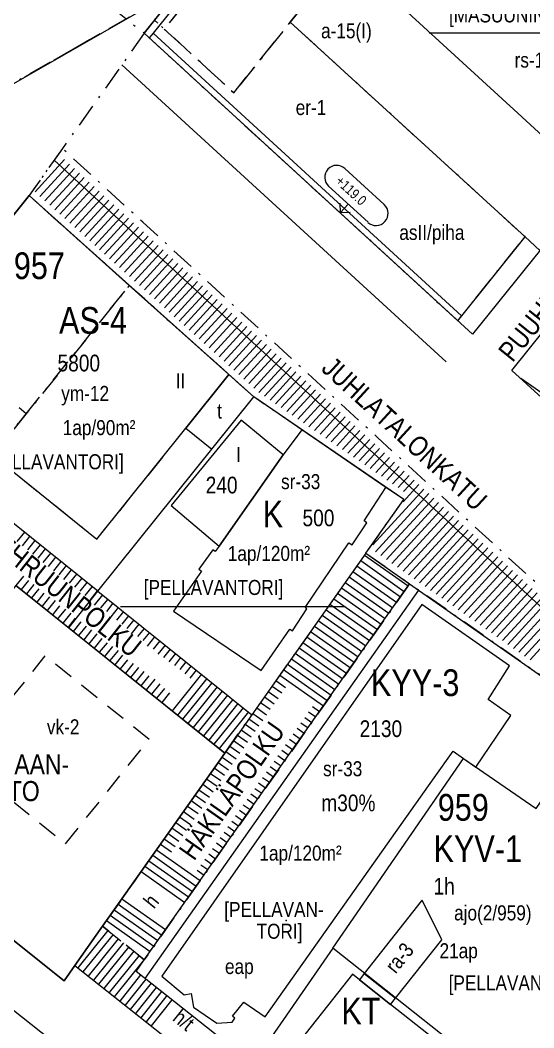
# Model space of a CAD drawing. Header units: metres. Extents: x 24485995 to 24488038, y 6819999 to 6822001.
# Drawn here: x 24487399.4 to 24487476.3, y 6821551.1 to 6821702 of the extents above; entities that cross this region are included whole.
import ezdxf

# ---------------------------------------------------------------- set-up
doc = ezdxf.new("R2010")
doc.units = ezdxf.units.M
for name, pattern in [('k10040', [10.3, 3.5, -1.5, 0.3, -1.5, 3.5]), ('k10050', [8, 3, -2, 3]), ('K10271', [0]), ('K10430', [0]), ('k10630.1', [0]), ('k10li0', [0]), ('k10vi1', [0]), ('Rak_yht', [0])]:
    doc.linetypes.add(name, pattern=pattern)
for name, color, linetype, lineweight in [('AK_AsemakaavaTeksti_Kadun_puistonnimi', 7, 'Continuous', 0), ('AK_AsemakaavaTeksti_Korttelinumero', 7, 'Continuous', 0), ('AK_Kaavamerkinta_Kayttotarkoitusalue', 7, 'Continuous', 0), ('AK_KayttotarkoitusSymboliViiva_Virkistysalueen_kuvio_murtoviiva', 7, 'Continuous', 0), ('AK_KayttotarkoitusViiva', 7, 'Continuous', 0), ('AK_LiikennointiTeksti_Autopaikkamerkinta_m2', 7, 'Continuous', 0), ('AK_LiikennointiViiva_Ajoneuvoliittymakielto', 7, 'Continuous', 0), ('AK_LiikennointiViiva_Polkuviivoitus', 7, 'Continuous', 0), ('AK_MaanalainenkViiva_Alueenosan_raja', 132, 'Continuous', 0), ('AK_MaanalainenkViiva_Liikennealueen_kuvio', 132, 'Continuous', 0), ('AK_MaanalainenkViiva_Ohj_Alueenosan_raja', 132, 'Continuous', 0), ('AK_MuuAsemakaavaTeksti_Alueenosan_kayttotarkoitus', 7, 'Continuous', 0), ('AK_MuuAsemakaavaTeksti_Erityismaarays', 7, 'Continuous', 0), ('AK_MuuAsemakaavaViiva_alueenosan_raja', 7, 'Continuous', 0), ('AK_MuuAsemakaavaViiva_Merkinnan_alleviivaus', 7, 'Continuous', 0), ('AK_MuuAsemakaavaViiva_Ohj_alueenosan_raja', 7, 'Continuous', 0), ('AK_RakennusalaTeksti_Huoneistomaara', 7, 'Continuous', 0), ('AK_RakennusalaTeksti_Kerrosala_tai_luku', 7, 'Continuous', 0), ('AK_RakennusalaTeksti_Rakennusoikeus', 7, 'Continuous', 0), ('AK_RakennusalaViiva_Rakennusalan_raja__I_', 7, 'Continuous', 0), ('AK_RakentaminenTeksti_Korkeusmerkinta', 7, 'Continuous', 0), ('AK_RakentaminenTeksti_Korkeusmerkinta_ja_soikio_ja_nuoli', 7, 'Continuous', 0), ('AK_RakentaminenTeksti_Rakentamismaarays', 7, 'Continuous', 0), ('AK_RakentaminenViiva_Rak_yhtajaksoisesti', 7, 'Continuous', 0), ('AK_YmparistoViiva_Istutettava_puurivi', 7, 'Continuous', 0)]:
    doc.layers.add(name, color=color, linetype=linetype, lineweight=lineweight)
doc.styles.add('ArialNarrow', font='ARIALN.TTF')

msp = doc.modelspace()

# ---------------------------------------------------------------- linework, layer by layer
at = {"layer": 'AK_KayttotarkoitusSymboliViiva_Virkistysalueen_kuvio_murtoviiva', "linetype": 'k10vi1', "lineweight": 9, "flags": 128}
msp.add_lwpolyline([(24487374.94, 6821582.89), (24487405.96, 6821558.18), (24487407.57, 6821560.46), (24487411.73, 6821566.35), (24487430.03, 6821592.27), (24487398.75, 6821617.37), (24487374.47, 6821587.1)], dxfattribs=at)
at = {"layer": 'AK_KayttotarkoitusViiva', "linetype": 'Continuous', "lineweight": 20, "flags": 128}
for points in [[(24487482.47, 6821674.06), (24487467.1, 6821654.97), (24487417.96, 6821700.03), (24487469.28, 6821763.99)], [(24487375.84, 6821644.73), (24487400.71, 6821675.73), (24487434.37, 6821645.58)], [(24487479.74, 6821643.38), (24487473.01, 6821649.56), (24487488.7, 6821669.04), (24487482.47, 6821674.06)], [(24487411.03, 6821616.49), (24487434.37, 6821645.58)], [(24487451.15, 6821622.19), (24487456.82, 6821630.22), (24487434.37, 6821645.58)], [(24487411.03, 6821616.49), (24487375.84, 6821644.73)], [(24487451.15, 6821622.19), (24487434.07, 6821598)], [(24487451.15, 6821622.19), (24487457.7, 6821617.6)], [(24487398.75, 6821617.37), (24487406.65, 6821611.03)], [(24487434.22, 6821545.73), (24487416.74, 6821559.58), (24487417.97, 6821561.32), (24487457.7, 6821617.6)], [(24487457.7, 6821617.6), (24487486.08, 6821597.75)], [(24487406.65, 6821611.03), (24487411.03, 6821616.49)], [(24487411.03, 6821616.49), (24487434.07, 6821598)], [(24487406.65, 6821611.03), (24487430.03, 6821592.27)], [(24487434.07, 6821598), (24487430.03, 6821592.27)], [(24487446.18, 6821563.05), (24487465.78, 6821591.44), (24487476.64, 6821583.94), (24487486.08, 6821597.75)], [(24487430.03, 6821592.27), (24487411.73, 6821566.35), (24487407.57, 6821560.46)], [(24487407.57, 6821560.46), (24487405.96, 6821558.18), (24487372.6, 6821584.76)], [(24487446.18, 6821563.05), (24487434.22, 6821545.73)], [(24487484.93, 6821532.35), (24487446.18, 6821563.05)], [(24487407.57, 6821560.46), (24487423.15, 6821548.12)]]:
    msp.add_lwpolyline(points, dxfattribs=at)
at = {"layer": 'AK_LiikennointiViiva_Ajoneuvoliittymakielto', "linetype": 'k10630.1', "lineweight": 5, "flags": 128}
for points in [[(24487417.96, 6821700.03), (24487432.76, 6821718.48)], [(24487467.1, 6821654.97), (24487417.96, 6821700.03)]]:
    msp.add_lwpolyline(points, dxfattribs=at)
at = {"layer": 'AK_LiikennointiViiva_Polkuviivoitus', "linetype": 'Continuous', "lineweight": 0, "flags": 128}
for points in [[(24487406.04, 6821681.12), (24487401.6, 6821676.28)], [(24487406.77, 6821680.45), (24487402.34, 6821675.61)], [(24487407.51, 6821679.77), (24487403.09, 6821674.95)], [(24487408.25, 6821679.09), (24487403.83, 6821674.28)], [(24487408.98, 6821678.42), (24487404.58, 6821673.61)], [(24487409.72, 6821677.74), (24487405.32, 6821672.95)], [(24487410.46, 6821677.07), (24487406.07, 6821672.28)], [(24487411.19, 6821676.39), (24487406.81, 6821671.61)], [(24487411.93, 6821675.71), (24487407.56, 6821670.94)], [(24487412.67, 6821675.04), (24487408.3, 6821670.28)], [(24487413.41, 6821674.36), (24487409.05, 6821669.61)], [(24487414.14, 6821673.69), (24487409.79, 6821668.94)], [(24487414.88, 6821673.01), (24487410.54, 6821668.28)], [(24487415.62, 6821672.34), (24487411.28, 6821667.61)], [(24487416.35, 6821671.66), (24487412.03, 6821666.94)], [(24487417.09, 6821670.98), (24487412.77, 6821666.27)], [(24487417.83, 6821670.31), (24487413.52, 6821665.61)], [(24487418.57, 6821669.63), (24487414.26, 6821664.94)], [(24487419.3, 6821668.96), (24487415.01, 6821664.27)], [(24487420.04, 6821668.28), (24487415.75, 6821663.6)], [(24487420.78, 6821667.6), (24487416.5, 6821662.94)], [(24487421.51, 6821666.93), (24487417.24, 6821662.27)], [(24487422.25, 6821666.25), (24487417.99, 6821661.6)], [(24487422.99, 6821665.58), (24487418.73, 6821660.94)], [(24487423.72, 6821664.9), (24487419.48, 6821660.27)], [(24487424.46, 6821664.23), (24487420.22, 6821659.6)], [(24487425.2, 6821663.55), (24487420.97, 6821658.93)], [(24487425.94, 6821662.87), (24487421.71, 6821658.27)], [(24487426.67, 6821662.2), (24487422.46, 6821657.6)], [(24487427.41, 6821661.52), (24487423.2, 6821656.93)], [(24487428.15, 6821660.85), (24487423.95, 6821656.27)], [(24487428.88, 6821660.17), (24487424.69, 6821655.6)], [(24487429.62, 6821659.5), (24487425.44, 6821654.93)], [(24487430.36, 6821658.82), (24487426.18, 6821654.26)], [(24487431.1, 6821658.14), (24487426.93, 6821653.6)], [(24487431.83, 6821657.47), (24487427.67, 6821652.93)], [(24487432.57, 6821656.79), (24487428.42, 6821652.26)], [(24487433.31, 6821656.12), (24487429.16, 6821651.59)], [(24487434.04, 6821655.44), (24487429.91, 6821650.93)], [(24487434.78, 6821654.76), (24487430.65, 6821650.26)], [(24487435.52, 6821654.09), (24487431.4, 6821649.59)], [(24487436.25, 6821653.41), (24487432.14, 6821648.93)], [(24487436.99, 6821652.74), (24487432.88, 6821648.26)], [(24487437.73, 6821652.06), (24487433.63, 6821647.59)], [(24487438.47, 6821651.39), (24487434.37, 6821646.92)], [(24487439.2, 6821650.71), (24487435.13, 6821646.27)], [(24487439.94, 6821650.03), (24487435.96, 6821645.7)], [(24487440.68, 6821649.36), (24487436.8, 6821645.12)], [(24487441.41, 6821648.68), (24487437.63, 6821644.55)], [(24487480.31, 6821644.21), (24487474.34, 6821648.34)], [(24487442.15, 6821648.01), (24487438.46, 6821643.98)], [(24487442.89, 6821647.33), (24487439.3, 6821643.41)], [(24487443.63, 6821646.65), (24487440.13, 6821642.84)], [(24487444.36, 6821645.98), (24487440.96, 6821642.27)], [(24487445.1, 6821645.3), (24487441.8, 6821641.7)], [(24487445.84, 6821644.63), (24487442.63, 6821641.13)], [(24487446.57, 6821643.95), (24487443.46, 6821640.56)], [(24487447.31, 6821643.28), (24487444.3, 6821639.99)], [(24487448.05, 6821642.6), (24487445.13, 6821639.42)], [(24487448.78, 6821641.92), (24487445.97, 6821638.85)], [(24487449.52, 6821641.25), (24487446.8, 6821638.28)], [(24487450.26, 6821640.57), (24487447.63, 6821637.71)], [(24487451, 6821639.9), (24487448.47, 6821637.14)], [(24487451.73, 6821639.22), (24487449.3, 6821636.57)], [(24487452.47, 6821638.55), (24487450.13, 6821636)], [(24487453.21, 6821637.87), (24487450.97, 6821635.43)], [(24487453.94, 6821637.19), (24487451.8, 6821634.86)], [(24487454.68, 6821636.52), (24487452.63, 6821634.29)], [(24487455.42, 6821635.84), (24487453.47, 6821633.71)], [(24487456.16, 6821635.17), (24487454.3, 6821633.14)], [(24487456.89, 6821634.49), (24487455.13, 6821632.57)], [(24487457.63, 6821633.81), (24487455.97, 6821632)], [(24487459.84, 6821631.79), (24487452.18, 6821623.44)], [(24487459.1, 6821632.46), (24487456.72, 6821629.87)], [(24487458.37, 6821633.14), (24487456.8, 6821631.43)], [(24487460.58, 6821631.11), (24487452.59, 6821622.39)], [(24487461.31, 6821630.44), (24487453.41, 6821621.82)], [(24487462.05, 6821629.76), (24487454.24, 6821621.24)], [(24487462.79, 6821629.08), (24487455.06, 6821620.66)], [(24487463.53, 6821628.41), (24487455.89, 6821620.08)], [(24487464.26, 6821627.73), (24487456.72, 6821619.5)], [(24487465, 6821627.06), (24487457.54, 6821618.93)], [(24487465.74, 6821626.38), (24487458.37, 6821618.35)], [(24487466.47, 6821625.7), (24487459.2, 6821617.77)], [(24487400.01, 6821625.33), (24487398.89, 6821623.93)], [(24487400.79, 6821624.7), (24487399.67, 6821623.3)], [(24487467.21, 6821625.03), (24487460.02, 6821617.19)], [(24487467.95, 6821624.35), (24487460.85, 6821616.61)], [(24487401.57, 6821624.08), (24487400.47, 6821622.7)], [(24487402.35, 6821623.45), (24487401.22, 6821622.04)], [(24487403.13, 6821622.83), (24487402.02, 6821621.43)], [(24487468.68, 6821623.68), (24487461.68, 6821616.03)], [(24487469.42, 6821623), (24487462.5, 6821615.46)], [(24487403.91, 6821622.2), (24487402.78, 6821620.79)], [(24487404.69, 6821621.57), (24487403.58, 6821620.19)], [(24487450.94, 6821621.9), (24487457.48, 6821617.29)], [(24487470.16, 6821622.33), (24487463.33, 6821614.88)], [(24487470.9, 6821621.65), (24487464.16, 6821614.3)], [(24487405.47, 6821620.95), (24487404.36, 6821619.56)], [(24487406.25, 6821620.32), (24487405.16, 6821618.95)], [(24487407.03, 6821619.7), (24487405.86, 6821618.23)], [(24487449.79, 6821620.27), (24487456.33, 6821615.65)], [(24487450.37, 6821621.08), (24487456.9, 6821616.47)], [(24487471.63, 6821620.97), (24487464.98, 6821613.72)], [(24487472.37, 6821620.3), (24487465.81, 6821613.14)], [(24487399.87, 6821618.76), (24487398.75, 6821617.37)], [(24487400.64, 6821618.12), (24487399.53, 6821616.74)], [(24487407.81, 6821619.07), (24487406.72, 6821617.71)], [(24487408.59, 6821618.44), (24487407.52, 6821617.11)], [(24487448.64, 6821618.63), (24487455.17, 6821614.02)], [(24487449.21, 6821619.45), (24487455.75, 6821614.84)], [(24487473.11, 6821619.62), (24487466.64, 6821612.56)], [(24487473.84, 6821618.95), (24487467.46, 6821611.99)], [(24487474.58, 6821618.27), (24487468.29, 6821611.41)], [(24487401.44, 6821617.51), (24487400.31, 6821616.11)], [(24487402.17, 6821616.83), (24487401.09, 6821615.49)], [(24487409.37, 6821617.82), (24487408.3, 6821616.48)], [(24487410.15, 6821617.19), (24487409.08, 6821615.85)], [(24487447.48, 6821617), (24487454.02, 6821612.39)], [(24487448.06, 6821617.82), (24487454.6, 6821613.2)], [(24487475.32, 6821617.59), (24487469.12, 6821610.83)], [(24487476.05, 6821616.92), (24487469.94, 6821610.25)], [(24487402.94, 6821616.2), (24487401.87, 6821614.86)], [(24487403.78, 6821615.64), (24487402.65, 6821614.24)], [(24487404.63, 6821615.11), (24487403.43, 6821613.61)], [(24487410.93, 6821616.57), (24487409.85, 6821615.22)], [(24487411.71, 6821615.94), (24487410.47, 6821614.39)], [(24487412.49, 6821615.32), (24487411.43, 6821613.99)], [(24487446.33, 6821615.37), (24487452.87, 6821610.75)], [(24487446.91, 6821616.18), (24487453.44, 6821611.57)], [(24487476.79, 6821616.24), (24487470.77, 6821609.67)], [(24487477.53, 6821615.57), (24487471.59, 6821609.1)], [(24487405.27, 6821614.31), (24487404.21, 6821612.98)], [(24487406.15, 6821613.8), (24487404.99, 6821612.36)], [(24487411.24, 6821613.75), (24487411.23, 6821613.74)], [(24487413.27, 6821614.69), (24487412.29, 6821613.46)], [(24487414.05, 6821614.06), (24487412.95, 6821612.68)], [(24487445.18, 6821613.73), (24487451.71, 6821609.12)], [(24487445.75, 6821614.55), (24487452.29, 6821609.94)], [(24487478.27, 6821614.89), (24487472.42, 6821608.52)], [(24487479, 6821614.22), (24487473.25, 6821607.94)], [(24487406.98, 6821613.23), (24487405.77, 6821611.73)], [(24487407.63, 6821612.45), (24487406.55, 6821611.11)], [(24487414.83, 6821613.44), (24487413.82, 6821612.17)], [(24487415.61, 6821612.81), (24487414.6, 6821611.55)], [(24487416.39, 6821612.19), (24487415.37, 6821610.91)], [(24487444.02, 6821612.1), (24487450.56, 6821607.48)], [(24487444.6, 6821612.92), (24487451.14, 6821608.3)], [(24487479.74, 6821613.54), (24487474.07, 6821607.36)], [(24487480.48, 6821612.86), (24487474.9, 6821606.78)], [(24487481.21, 6821612.19), (24487475.73, 6821606.2)], [(24487408.47, 6821611.9), (24487407.33, 6821610.48)], [(24487409.26, 6821611.28), (24487408.11, 6821609.86)], [(24487410.07, 6821610.7), (24487408.89, 6821609.23)], [(24487417.17, 6821611.56), (24487416.01, 6821610.11)], [(24487417.95, 6821610.93), (24487416.97, 6821609.71)], [(24487443.45, 6821611.28), (24487449.98, 6821606.67)], [(24487410.87, 6821610.09), (24487409.67, 6821608.6)], [(24487411.61, 6821609.42), (24487410.45, 6821607.98)], [(24487418.73, 6821610.31), (24487417.77, 6821609.11)], [(24487419.51, 6821609.68), (24487418.39, 6821608.28)], [(24487442.29, 6821609.65), (24487448.83, 6821605.03)], [(24487442.87, 6821610.46), (24487449.41, 6821605.85)], [(24487412.39, 6821608.79), (24487411.23, 6821607.35)], [(24487413.19, 6821608.2), (24487412.01, 6821606.73)], [(24487414.03, 6821607.64), (24487412.79, 6821606.1)], [(24487420.29, 6821609.06), (24487419.29, 6821607.81)], [(24487421.07, 6821608.43), (24487419.99, 6821607.08)], [(24487421.85, 6821607.81), (24487420.85, 6821606.55)], [(24487441.14, 6821608.01), (24487447.68, 6821603.4)], [(24487441.72, 6821608.83), (24487448.25, 6821604.22)], [(24487414.72, 6821606.9), (24487413.57, 6821605.47)], [(24487415.46, 6821606.22), (24487414.35, 6821604.85)], [(24487422.63, 6821607.18), (24487421.64, 6821605.94)], [(24487423.41, 6821606.55), (24487422.47, 6821605.38)], [(24487439.99, 6821606.38), (24487446.52, 6821601.77)], [(24487440.56, 6821607.2), (24487447.1, 6821602.58)], [(24487416.31, 6821605.69), (24487415.13, 6821604.22)], [(24487417.09, 6821605.07), (24487415.91, 6821603.6)], [(24487424.19, 6821605.93), (24487423.27, 6821604.78)], [(24487424.97, 6821605.3), (24487424.04, 6821604.14)], [(24487425.75, 6821604.68), (24487424.8, 6821603.48)], [(24487438.83, 6821604.75), (24487445.37, 6821600.13)], [(24487439.41, 6821605.56), (24487445.95, 6821600.95)], [(24487417.89, 6821604.47), (24487416.69, 6821602.97)], [(24487418.67, 6821603.84), (24487417.47, 6821602.35)], [(24487419.55, 6821603.33), (24487418.25, 6821601.72)], [(24487426.53, 6821604.05), (24487422.15, 6821598.59)], [(24487427.31, 6821603.42), (24487422.93, 6821597.96)], [(24487437.68, 6821603.11), (24487439.13, 6821602.09)], [(24487438.26, 6821603.93), (24487444.79, 6821599.31)], [(24487420.27, 6821602.64), (24487419.03, 6821601.09)], [(24487421, 6821601.95), (24487419.81, 6821600.47)], [(24487428.09, 6821602.8), (24487423.71, 6821597.34)], [(24487428.87, 6821602.17), (24487424.49, 6821596.71)], [(24487429.65, 6821601.55), (24487425.27, 6821596.09)], [(24487437.1, 6821602.29), (24487438.56, 6821601.27)], [(24487421.75, 6821601.29), (24487420.59, 6821599.84)], [(24487430.43, 6821600.92), (24487426.05, 6821595.46)], [(24487431.21, 6821600.3), (24487426.83, 6821594.84)], [(24487435.95, 6821600.66), (24487437.42, 6821599.63)], [(24487436.53, 6821601.48), (24487437.99, 6821600.45)], [(24487431.99, 6821599.67), (24487427.61, 6821594.21)], [(24487432.77, 6821599.04), (24487428.39, 6821593.58)], [(24487434.8, 6821599.03), (24487436.27, 6821597.98)], [(24487435.37, 6821599.84), (24487436.84, 6821598.81)], [(24487443.16, 6821599.24), (24487444.22, 6821598.5)], [(24487433.55, 6821598.42), (24487429.17, 6821592.96)], [(24487433.64, 6821597.39), (24487435.13, 6821596.34)], [(24487434.22, 6821598.21), (24487435.7, 6821597.16)], [(24487442.01, 6821597.61), (24487443.06, 6821596.86)], [(24487442.58, 6821598.43), (24487443.64, 6821597.68)], [(24487432.49, 6821595.76), (24487433.99, 6821594.7)], [(24487433.07, 6821596.58), (24487434.56, 6821595.52)], [(24487440.85, 6821595.98), (24487441.91, 6821595.23)], [(24487441.43, 6821596.79), (24487442.49, 6821596.05)], [(24487431.34, 6821594.12), (24487432.85, 6821593.06)], [(24487431.91, 6821594.94), (24487433.42, 6821593.88)], [(24487439.7, 6821594.34), (24487440.76, 6821593.6)], [(24487440.28, 6821595.16), (24487441.33, 6821594.41)], [(24487430.18, 6821592.49), (24487431.71, 6821591.41)], [(24487430.76, 6821593.31), (24487432.28, 6821592.23)], [(24487438.55, 6821592.71), (24487439.6, 6821591.96)], [(24487439.13, 6821593.52), (24487440.18, 6821592.78)], [(24487429.61, 6821591.67), (24487431.14, 6821590.59)], [(24487437.4, 6821591.07), (24487438.45, 6821590.33)], [(24487437.97, 6821591.89), (24487439.03, 6821591.15)], [(24487428.45, 6821590.04), (24487430, 6821588.95)], [(24487429.03, 6821590.86), (24487430.57, 6821589.77)], [(24487436.82, 6821590.25), (24487437.87, 6821589.51)], [(24487427.3, 6821588.41), (24487428.86, 6821587.31)], [(24487427.88, 6821589.22), (24487429.43, 6821588.13)], [(24487435.67, 6821588.62), (24487436.72, 6821587.88)], [(24487436.25, 6821589.44), (24487437.3, 6821588.7)], [(24487426.15, 6821586.77), (24487427.72, 6821585.66)], [(24487426.72, 6821587.59), (24487428.29, 6821586.48)], [(24487434.52, 6821586.98), (24487435.57, 6821586.24)], [(24487435.09, 6821587.8), (24487436.14, 6821587.06)], [(24487424.99, 6821585.14), (24487426.58, 6821584.02)], [(24487425.57, 6821585.95), (24487427.15, 6821584.84)], [(24487433.37, 6821585.35), (24487434.41, 6821584.61)], [(24487433.94, 6821586.17), (24487434.99, 6821585.43)], [(24487423.84, 6821583.5), (24487425.44, 6821582.38)], [(24487424.42, 6821584.32), (24487426.01, 6821583.2)], [(24487432.21, 6821583.71), (24487433.26, 6821582.98)], [(24487432.79, 6821584.53), (24487433.84, 6821583.79)], [(24487423.26, 6821582.69), (24487424.87, 6821581.55)], [(24487431.06, 6821582.08), (24487432.11, 6821581.34)], [(24487431.64, 6821582.9), (24487432.68, 6821582.16)], [(24487422.11, 6821581.05), (24487423.73, 6821579.91)], [(24487422.69, 6821581.87), (24487424.3, 6821580.73)], [(24487429.91, 6821580.44), (24487430.95, 6821579.71)], [(24487430.49, 6821581.26), (24487431.53, 6821580.52)], [(24487420.96, 6821579.42), (24487422.59, 6821578.27)], [(24487421.53, 6821580.24), (24487423.16, 6821579.09)], [(24487429.33, 6821579.63), (24487430.38, 6821578.89)], [(24487419.8, 6821577.79), (24487426.34, 6821573.17)], [(24487420.38, 6821578.6), (24487422.02, 6821577.45)], [(24487428.18, 6821577.99), (24487429.22, 6821577.26)], [(24487428.76, 6821578.81), (24487429.8, 6821578.07)], [(24487418.65, 6821576.15), (24487425.19, 6821571.54)], [(24487419.23, 6821576.97), (24487425.76, 6821572.35)], [(24487427.03, 6821576.36), (24487428.07, 6821575.62)], [(24487427.61, 6821577.17), (24487428.65, 6821576.44)], [(24487417.5, 6821574.52), (24487424.03, 6821569.9)], [(24487418.07, 6821575.33), (24487424.61, 6821570.72)], [(24487425.88, 6821574.72), (24487426.92, 6821573.99)], [(24487426.45, 6821575.54), (24487427.49, 6821574.81)], [(24487414.61, 6821570.43), (24487421.15, 6821565.82)], [(24487413.46, 6821568.8), (24487420, 6821564.19)], [(24487414.04, 6821569.62), (24487420.57, 6821565)], [(24487412.31, 6821567.17), (24487418.84, 6821562.55)], [(24487412.88, 6821567.98), (24487419.42, 6821563.37)], [(24487412.51, 6821565.72), (24487408, 6821560.12)], [(24487413.29, 6821565.09), (24487408.78, 6821559.5)], [(24487414.07, 6821564.47), (24487409.57, 6821558.88)], [(24487414.84, 6821563.84), (24487410.35, 6821558.26)], [(24487415.62, 6821563.21), (24487411.13, 6821557.64)], [(24487416.4, 6821562.58), (24487411.92, 6821557.02)], [(24487417.18, 6821561.95), (24487412.7, 6821556.4)], [(24487417.96, 6821561.33), (24487413.48, 6821555.78)], [(24487417.41, 6821559.05), (24487414.31, 6821555.13)], [(24487418.19, 6821558.43), (24487415.09, 6821554.51)], [(24487418.98, 6821557.8), (24487415.87, 6821553.89)], [(24487419.76, 6821557.18), (24487416.66, 6821553.26)], [(24487420.55, 6821556.56), (24487417.44, 6821552.64)], [(24487421.33, 6821555.94), (24487418.23, 6821552.02)], [(24487422.11, 6821555.32), (24487419.01, 6821551.4)]]:
    msp.add_lwpolyline(points, dxfattribs=at)
at = {"layer": 'AK_MaanalainenkViiva_Alueenosan_raja', "linetype": 'k10040', "lineweight": 5, "flags": 128}
msp.add_lwpolyline([(24487904.87, 6822000), (24487912.66, 6821965.55), (24487865.91, 6821959.02), (24487839.01, 6821960.38), (24487795.63, 6821934.66), (24487733.23, 6821897.55), (24487490.51, 6821748.59), (24487460.38, 6821729.37), (24487429.64, 6821710.44), (24487387.98, 6821686.57), (24487345.7, 6821664.47), (24487302.61, 6821644.03), (24487279.84, 6821634.25), (24487264.67, 6821627.98), (24487270.52, 6821613.25), (24487232.97, 6821598.36), (24487181.75, 6821580.35), (24487129.78, 6821564.57), (24487077.19, 6821551.06), (24487055.55, 6821546.21), (24487022.13, 6821539.73), (24487007.31, 6821528.53), (24486995.34, 6821519.49), (24486983.34, 6821510.49), (24486970.66, 6821502.47), (24486957.2, 6821495.86), (24486943.1, 6821490.75), (24486928.63, 6821486.77), (24486923.49, 6821486), (24486908.85, 6821483.8), (24486903.42, 6821482.99), (24486900.75, 6821482.59), (24486891.59, 6821484.39), (24486877.62, 6821489.86), (24486864.68, 6821497.44), (24486853.08, 6821506.95), (24486732.66, 6821483.59), (24486723.17, 6821482.65), (24486713.64, 6821482.36), (24486704.11, 6821482.74), (24486694.63, 6821483.78), (24486685.24, 6821485.47), (24486671.58, 6821487.44), (24486657.81, 6821486.43), (24486560.8, 6821470.08), (24486112.2, 6821386.78), (24486064.09, 6821378.83), (24486015.55, 6821372.78), (24486000, 6821371.46)], dxfattribs=at)
at = {"layer": 'AK_MaanalainenkViiva_Liikennealueen_kuvio', "linetype": 'k10li0', "lineweight": 5, "flags": 128}
msp.add_lwpolyline([(24486000, 6821371.46), (24486015.55, 6821372.78), (24486064.09, 6821378.83), (24486112.2, 6821386.78), (24486560.8, 6821470.08), (24486657.81, 6821486.43), (24486671.58, 6821487.44), (24486685.24, 6821485.47), (24486694.63, 6821483.78), (24486704.11, 6821482.74), (24486713.64, 6821482.36), (24486723.17, 6821482.65), (24486732.66, 6821483.59), (24486853.08, 6821506.95), (24486864.68, 6821497.44), (24486877.62, 6821489.86), (24486891.59, 6821484.39), (24486900.75, 6821482.59), (24486903.42, 6821482.99), (24486908.85, 6821483.8), (24486923.49, 6821486), (24486928.63, 6821486.77), (24486943.1, 6821490.75), (24486957.2, 6821495.86), (24486970.66, 6821502.47), (24486983.34, 6821510.49), (24486995.34, 6821519.49), (24487007.31, 6821528.53), (24487022.13, 6821539.73), (24487055.55, 6821546.21), (24487077.19, 6821551.06), (24487129.78, 6821564.57), (24487181.75, 6821580.35), (24487232.97, 6821598.36), (24487270.52, 6821613.25), (24487264.67, 6821627.98), (24487279.84, 6821634.25), (24487302.61, 6821644.03), (24487345.7, 6821664.47), (24487387.98, 6821686.57), (24487429.64, 6821710.44), (24487460.38, 6821729.37), (24487490.51, 6821748.59), (24487733.23, 6821897.55), (24487795.63, 6821934.66), (24487839.01, 6821960.38), (24487865.91, 6821959.02), (24487912.66, 6821965.55), (24487904.87, 6822000)], dxfattribs=at)
at = {"layer": 'AK_MaanalainenkViiva_Ohj_Alueenosan_raja', "linetype": 'k10050', "lineweight": 5, "flags": 128}
msp.add_lwpolyline([(24486903.42, 6821482.99), (24486908.85, 6821483.8), (24486923.49, 6821486), (24486928.63, 6821486.77), (24486943.1, 6821490.75), (24486957.2, 6821495.86), (24486970.66, 6821502.47), (24486983.34, 6821510.49), (24486995.34, 6821519.49), (24487007.31, 6821528.53), (24487022.13, 6821539.73), (24487055.55, 6821546.21), (24487077.19, 6821551.06), (24487129.78, 6821564.57), (24487181.75, 6821580.35), (24487232.97, 6821598.36), (24487270.52, 6821613.25), (24487264.67, 6821627.98), (24487279.84, 6821634.25), (24487302.61, 6821644.03), (24487345.7, 6821664.47), (24487387.98, 6821686.57), (24487429.64, 6821710.44), (24487460.38, 6821729.37), (24487490.51, 6821748.59), (24487733.23, 6821897.55), (24487795.63, 6821934.66), (24487839.01, 6821960.38), (24487865.91, 6821959.02), (24487912.66, 6821965.55), (24487909.36, 6821980.14), (24487865.26, 6821974.07), (24487835.25, 6821975.59), (24487787.97, 6821947.56), (24487725.47, 6821910.38), (24487482.55, 6821761.31), (24487452.41, 6821742.08), (24487421.97, 6821723.34), (24487380.77, 6821699.73), (24487339.01, 6821677.9), (24487296.43, 6821657.7), (24487274.02, 6821648.07), (24487241.89, 6821634.81), (24487209.39, 6821622.46), (24487176.55, 6821611.05), (24487143.41, 6821600.58), (24487112.33, 6821592.06), (24487081.26, 6821583.54), (24487052.48, 6821576.81), (24487018.02, 6821570.34), (24486849.52, 6821538.95), (24486695.51, 6821510.35), (24486558.06, 6821484.83), (24486109.6, 6821401.56), (24486061.93, 6821393.68), (24486013.99, 6821387.7), (24486000, 6821386.51)], dxfattribs=at)
at = {"layer": 'AK_MuuAsemakaavaTeksti_Erityismaarays', "linetype": 'Continuous', "lineweight": 0}
msp.add_point((24487439.2, 6821567.21), dxfattribs=at)
at = {"layer": 'AK_MuuAsemakaavaViiva_alueenosan_raja', "linetype": 'k10040', "lineweight": 5, "flags": 128}
for points in [[(24487419.52, 6821701.98), (24487429.05, 6821713.86), (24487469.28, 6821763.99), (24487470.84, 6821762.74), (24487420.95, 6821700.67), (24487419.52, 6821701.98)], [(24487420.95, 6821700.67), (24487431.36, 6821691.13), (24487439.83, 6821701.69), (24487447.97, 6821711.85), (24487472.37, 6821742.27), (24487469.25, 6821744.78), (24487478.64, 6821756.48), (24487470.84, 6821762.74), (24487420.95, 6821700.67)], [(24487306.33, 6821691.52), (24487301.65, 6821695.28), (24487316.51, 6821713.8), (24487347.52, 6821688.93), (24487380.53, 6821730.07), (24487417.96, 6821700.03), (24487405.71, 6821682.77), (24487400.71, 6821675.73), (24487375.84, 6821644.73), (24487371.46, 6821639.27), (24487355.47, 6821652.1), (24487348.45, 6821657.73), (24487306.33, 6821691.52)], [(24487417.96, 6821700.03), (24487464.9, 6821657), (24487475, 6821669.55), (24487439.83, 6821701.69), (24487431.36, 6821691.13), (24487419.52, 6821701.98), (24487417.96, 6821700.03)], [(24487405.71, 6821682.77), (24487400.71, 6821675.73)], [(24487520.21, 6821577.78), (24487466.28, 6821627.24), (24487452.91, 6821639.5), (24487417.74, 6821671.75), (24487405.71, 6821682.77)], [(24487415.72, 6821662.29), (24487400.71, 6821675.73), (24487379.64, 6821649.47), (24487395.28, 6821636.82), (24487415.72, 6821662.29)], [(24487400.71, 6821675.73), (24487412.61, 6821665.07)], [(24487412.61, 6821665.07), (24487430.84, 6821648.75)], [(24487424.21, 6821640.91), (24487430.64, 6821648.93), (24487415.72, 6821662.29), (24487395.28, 6821636.82), (24487410.88, 6821624.3), (24487424.21, 6821640.91)], [(24487384.65, 6821655.71), (24487379.64, 6821649.47), (24487395.28, 6821636.82), (24487400.29, 6821643.06), (24487384.65, 6821655.71)], [(24487434.37, 6821645.58), (24487430.84, 6821648.75)], [(24487441.54, 6821640.68), (24487434.37, 6821645.58)], [(24487456.82, 6821630.22), (24487454.16, 6821632.04)], [(24487451.15, 6821622.19), (24487456.82, 6821630.22)], [(24487451.15, 6821622.19), (24487434.07, 6821598)], [(24487451.15, 6821622.19), (24487457.7, 6821617.6)], [(24487457.7, 6821617.6), (24487417.97, 6821561.32)], [(24487517.28, 6821572.69), (24487486.08, 6821597.75), (24487457.7, 6821617.6)], [(24487430.03, 6821592.27), (24487434.07, 6821598)], [(24487430.03, 6821592.27), (24487411.73, 6821566.35)], [(24487411.73, 6821566.35), (24487417.97, 6821561.32)], [(24487417.97, 6821561.32), (24487411.73, 6821566.35)]]:
    msp.add_lwpolyline(points, dxfattribs=at)
at = {"layer": 'AK_MuuAsemakaavaViiva_Merkinnan_alleviivaus', "linetype": 'Continuous', "lineweight": 5, "flags": 128}
for points in [[(24487460.65, 6821700.12), (24487494.27, 6821700.12)], [(24487414.41, 6821614.21), (24487448.04, 6821614.21)]]:
    msp.add_lwpolyline(points, dxfattribs=at)
at = {"layer": 'AK_MuuAsemakaavaViiva_Ohj_alueenosan_raja', "linetype": 'k10050', "lineweight": 5, "flags": 128}
msp.add_lwpolyline([(24487390.58, 6821591.2), (24487406.18, 6821578.69), (24487418.7, 6821594.29), (24487403.1, 6821606.8), (24487390.58, 6821591.2)], dxfattribs=at)
at = {"layer": 'AK_RakennusalaViiva_Rakennusalan_raja__I_', "linetype": 'K10271', "lineweight": 9, "flags": 128}
for points in [[(24487419.52, 6821701.98), (24487417.96, 6821700.03), (24487464.9, 6821657), (24487475, 6821669.55), (24487439.83, 6821701.69), (24487447.97, 6821711.85), (24487472.37, 6821742.27), (24487480.17, 6821736.02), (24487489.56, 6821747.72), (24487478.64, 6821756.48), (24487470.84, 6821762.74), (24487469.28, 6821763.99), (24487419.52, 6821701.98)], [(24487439.83, 6821701.69), (24487475, 6821669.55), (24487477.21, 6821667.53), (24487482.47, 6821674.06), (24487485.32, 6821677.6), (24487485.6, 6821677.95), (24487483.91, 6821679.32), (24487480.15, 6821682.34), (24487473.92, 6821688.05), (24487448.59, 6821711.29), (24487447.97, 6821711.85), (24487439.83, 6821701.69)], [(24487410.88, 6821624.3), (24487424.21, 6821640.91), (24487430.64, 6821648.93), (24487415.72, 6821662.29), (24487400.71, 6821675.73), (24487379.64, 6821649.47), (24487395.28, 6821636.82), (24487410.88, 6821624.3)], [(24487434.37, 6821645.58), (24487430.64, 6821648.93), (24487424.21, 6821640.91), (24487428.1, 6821637.77), (24487434.37, 6821645.58)], [(24487429.2, 6821623.25), (24487438.78, 6821636.9), (24487432.46, 6821642.1), (24487422, 6821629.31), (24487429.2, 6821623.25)], [(24487438.78, 6821636.9), (24487429.2, 6821623.25), (24487428.57, 6821622.42), (24487428.21, 6821622.67), (24487426.12, 6821619.79), (24487426.52, 6821619.49), (24487422.34, 6821613.49), (24487435.46, 6821604.61), (24487439.77, 6821610.81), (24487440.14, 6821610.56), (24487442.33, 6821613.85), (24487442.04, 6821614.05), (24487448.6, 6821623.75), (24487449.08, 6821623.42), (24487451.31, 6821626.75), (24487450.9, 6821627.04), (24487454.16, 6821632.04), (24487441.54, 6821640.68), (24487438.78, 6821636.9)], [(24487459.55, 6821614.51), (24487420.6, 6821558.88), (24487423.92, 6821556.08), (24487424.97, 6821556.25), (24487425.33, 6821554.21), (24487428.82, 6821551.83), (24487431.12, 6821551.99), (24487431.52, 6821552.59), (24487431.17, 6821552.86), (24487432.86, 6821554.97), (24487436.06, 6821552.77), (24487461.39, 6821588.56), (24487464.2, 6821592.53), (24487465.78, 6821591.44), (24487467.61, 6821590.17), (24487472.84, 6821597.91), (24487469.46, 6821600.3), (24487472.64, 6821605.31), (24487459.55, 6821614.51)], [(24487314.1, 6821598.83), (24487365.81, 6821556.33), (24487380.1, 6821544.81), (24487400.42, 6821528.51), (24487400.98, 6821529.19), (24487400.79, 6821529.35), (24487403.98, 6821532.98), (24487404.44, 6821532.63), (24487406.37, 6821531.08), (24487408.61, 6821531.24), (24487413.22, 6821537.12), (24487417.83, 6821543), (24487408.94, 6821550.05), (24487406.57, 6821547.24), (24487391.36, 6821559.28), (24487391.66, 6821559.67), (24487363.88, 6821581.89), (24487363.87, 6821581.83), (24487325.42, 6821612.75), (24487321.63, 6821608.09), (24487317.85, 6821603.43), (24487314.1, 6821598.83)], [(24487450.91, 6821559.27), (24487455.59, 6821555.57), (24487462.5, 6821564.28), (24487459.57, 6821570.24), (24487459.45, 6821570.09), (24487450.91, 6821559.27)], [(24487450.17, 6821558.33), (24487449.13, 6821559.15), (24487439.21, 6821546.58), (24487475.47, 6821517.87), (24487485.44, 6821530.44), (24487454.84, 6821554.64), (24487450.17, 6821558.33)], [(24487450.17, 6821558.33), (24487454.84, 6821554.64), (24487455.59, 6821555.57), (24487450.91, 6821559.27), (24487450.17, 6821558.33)]]:
    msp.add_lwpolyline(points, dxfattribs=at)
at = {"layer": 'AK_RakentaminenTeksti_Korkeusmerkinta_ja_soikio_ja_nuoli', "linetype": 'Continuous', "lineweight": 5, "flags": 128}
for points in [[(24487453.9, 6821674.38), (24487448, 6821679.79)], [(24487445.57, 6821677.13), (24487451.47, 6821671.73)], [(24487447.37, 6821673.18), (24487447.31, 6821674.59)], [(24487448.52, 6821674.43), (24487447.37, 6821673.18)], [(24487447.37, 6821673.18), (24487448.78, 6821673.24)]]:
    msp.add_lwpolyline(points, dxfattribs=at)
at = {"layer": 'AK_RakentaminenTeksti_Korkeusmerkinta_ja_soikio_ja_nuoli', "linetype": 'Continuous', "lineweight": 5}
for centre, start, end in [((24487446.79, 6821678.46), 47.4866, 227.4866), ((24487452.68, 6821673.05), 227.4866, 47.4866)]:
    msp.add_arc(centre, 1.8, start, end, dxfattribs=at)
at = {"layer": 'AK_RakentaminenViiva_Rak_yhtajaksoisesti', "linetype": 'Rak_yht', "lineweight": 5, "flags": 128}
for points in [[(24487470.08, 6821763.34), (24487419.29, 6821700.04)], [(24487419.29, 6821700.04), (24487418.72, 6821699.33)], [(24487419.29, 6821700.04), (24487465.45, 6821657.71)]]:
    msp.add_lwpolyline(points, dxfattribs=at)
at = {"layer": 'AK_YmparistoViiva_Istutettava_puurivi', "linetype": 'K10430', "lineweight": 5, "flags": 128}
for points in [[(24487414.62, 6821695.33), (24487463.17, 6821650.82)], [(24487404.46, 6821681.01), (24487520.25, 6821574.85)], [(24487418.08, 6821558.52), (24487459.1, 6821616.63)]]:
    msp.add_lwpolyline(points, dxfattribs=at)

# ---------------------------------------------------------------- texts
at = {"layer": 'AK_AsemakaavaTeksti_Kadun_puistonnimi', "linetype": 'Continuous', "lineweight": 5, "style": 'ArialNarrow'}
for s, rotation, p in [('PUUHIOMON-', 51.1709, (24487473.11, 6821650.64)), ('JUHLATALONKATU', 317.4865, (24487444.32, 6821649.62)), ('MÄRKÄKEHRUUNPOLKU', 321.6577, (24487383.94, 6821631.77)), ('HÄKILÄPOLKU', 54.8337, (24487425.43, 6821576))]:
    msp.add_text(s, height=3, rotation=rotation, dxfattribs=at).set_placement(p)
for s, p in [('LIINATEHTAAN-', (24487380.94, 6821589.07)), ('PUISTO', (24487389.51, 6821585.07))]:
    msp.add_text(s, height=3, dxfattribs=at).set_placement(p)
at = {"layer": 'AK_AsemakaavaTeksti_Korttelinumero', "linetype": 'Continuous', "lineweight": 5, "style": 'ArialNarrow'}
for s, p in [('957', (24487398.43, 6821663.23)), ('959', (24487461.91, 6821582.13))]:
    msp.add_text(s, height=4, dxfattribs=at).set_placement(p)
at = {"layer": 'AK_Kaavamerkinta_Kayttotarkoitusalue', "linetype": 'Continuous', "lineweight": 0, "style": 'ArialNarrow'}
for s, p in [('AS-4', (24487405.2, 6821655.04)), ('K', (24487435.7, 6821626.06)), ('KYY-3', (24487451.91, 6821600.8)), ('KYV-1', (24487461.29, 6821575.94)), ('KT', (24487447.48, 6821551.65))]:
    msp.add_text(s, height=4, dxfattribs=at).set_placement(p)
at = {"layer": 'AK_LiikennointiTeksti_Autopaikkamerkinta_m2', "linetype": 'Continuous', "lineweight": 0, "style": 'ArialNarrow'}
for s, p in [('1ap/90m²', (24487405.75, 6821639.86)), ('1ap/120m²', (24487430.47, 6821621.03)), ('1ap/120m²', (24487435.2, 6821576.16)), ('21ap', (24487462.18, 6821561.54))]:
    msp.add_text(s, height=2.25, dxfattribs=at).set_placement(p)
at = {"layer": 'AK_MuuAsemakaavaTeksti_Alueenosan_kayttotarkoitus', "linetype": 'Continuous', "lineweight": 0, "style": 'ArialNarrow'}
for s, p in [('a-15(I)', (24487444.44, 6821699.28)), ('er-1', (24487440.64, 6821687.79)), ('asII/piha', (24487456.16, 6821669.09)), ('t', (24487428.88, 6821642.35)), ('vk-2', (24487403.38, 6821595.06))]:
    msp.add_text(s, height=2.25, dxfattribs=at).set_placement(p)
for s, rotation, p in [('h', 51.2568, (24487419.42, 6821568.83)), ('h/t', 321.2738, (24487422.06, 6821552.31))]:
    msp.add_text(s, height=2.25, rotation=rotation, dxfattribs=at).set_placement(p)
at = {"layer": 'AK_MuuAsemakaavaTeksti_Erityismaarays', "linetype": 'Continuous', "lineweight": 0, "style": 'ArialNarrow'}
for s, p in [('[MASUUNINMÄKI]', (24487463.59, 6821701.66)), ('rs-11', (24487473.42, 6821694.9)), ('[PELLAVANTORI]', (24487393.98, 6821634.75)), ('sr-33', (24487438.45, 6821631.78)), ('[PELLAVANTORI]', (24487417.88, 6821615.93)), ('sr-33', (24487444.74, 6821588.79)), ('[PELLAVAN-', (24487429.94, 6821567.71)), ('ajo(2/959)', (24487464.36, 6821567.21)), ('TORI]', (24487434.78, 6821564.46)), ('eap', (24487430.05, 6821559.18)), ('[PELLAVANTORI]', (24487463.54, 6821556.72))]:
    msp.add_text(s, height=2.25, dxfattribs=at).set_placement(p)
msp.add_text('ra-3', height=2.25, rotation=51.1709, dxfattribs=at).set_placement((24487455.61, 6821559.11))
at = {"layer": 'AK_RakennusalaTeksti_Huoneistomaara', "linetype": 'Continuous', "lineweight": 0, "style": 'ArialNarrow'}
msp.add_text('1h', height=2.5, dxfattribs=at).set_placement((24487461.28, 6821571.07))
at = {"layer": 'AK_RakennusalaTeksti_Kerrosala_tai_luku', "linetype": 'Continuous', "lineweight": 0, "style": 'ArialNarrow'}
for s, p in [('II', (24487422.67, 6821646.88)), ('I', (24487431.7, 6821635.82))]:
    msp.add_text(s, height=2.25, dxfattribs=at).set_placement(p)
at = {"layer": 'AK_RakennusalaTeksti_Rakennusoikeus', "linetype": 'Continuous', "lineweight": 0, "style": 'ArialNarrow'}
for s, p in [('5800', (24487404.97, 6821649.41)), ('240', (24487427.16, 6821631.14)), ('500', (24487441.66, 6821626.22)), ('2130', (24487450.21, 6821594.66)), ('m30%', (24487444.47, 6821583.55))]:
    msp.add_text(s, height=2.5, dxfattribs=at).set_placement(p)
at = {"layer": 'AK_RakentaminenTeksti_Korkeusmerkinta', "linetype": 'Continuous', "lineweight": 0, "style": 'ArialNarrow'}
msp.add_text('+119.0', height=1.5, rotation=317.4865, dxfattribs=at).set_placement((24487446.49, 6821677.71))
at = {"layer": 'AK_RakentaminenTeksti_Rakentamismaarays', "linetype": 'Continuous', "lineweight": 0, "style": 'ArialNarrow'}
msp.add_text('ym-12', height=2.25, dxfattribs=at).set_placement((24487405.53, 6821644.98))

doc.saveas('drawing.dxf')
